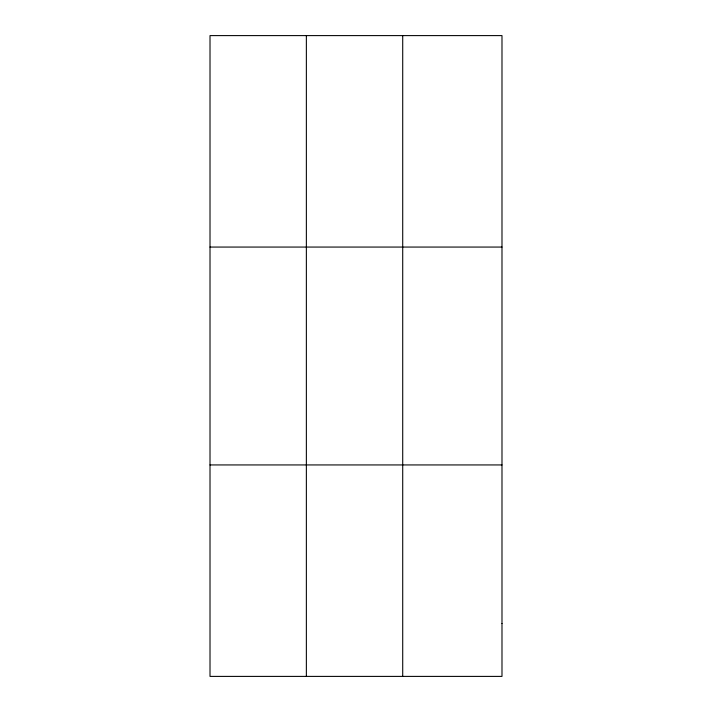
<?xml version="1.0" encoding="UTF-8"?>
<svg xmlns="http://www.w3.org/2000/svg" width="712" height="712" viewBox="0 0 712 712"><rect width="100%" height="100%" fill="white"/><g stroke="black" fill="none" stroke-linecap="round" stroke-linejoin="round"><path stroke-width="1.07" d="M306.365 35.6L306.365 676.4M402.716 35.6L402.716 676.4M210.013 247.064L501.987 247.064M210.013 464.936L501.987 464.936M501.987 623.534L501.987 676.4L210.013 676.4L210.013 35.6L501.987 35.6L501.987 623.534"/></g></svg>
